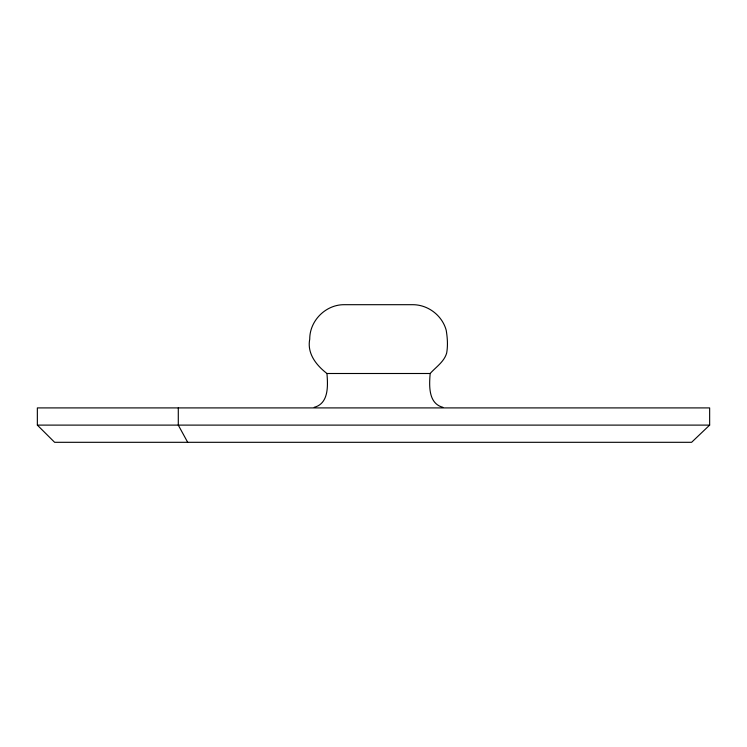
<?xml version="1.0" encoding="UTF-8"?>
<svg xmlns="http://www.w3.org/2000/svg" width="747" height="747" viewBox="0 0 747 747"><rect width="100%" height="100%" fill="white"/><g stroke="black" fill="none" stroke-linecap="round" stroke-linejoin="round"><path stroke-width="1.12" d="M37.35 425.108L37.35 407.909L709.65 407.909L709.65 425.108L691.601 442.308L54.624 442.308L37.35 425.108L709.65 425.108M430.16 373.5C435.94 367.01 444.129 361.856 446.659 353.088C448.004 345.506 447.453 337.747 446.192 330.193C442.177 315.523 428.171 304.776 412.96 304.692L344.152 304.692C325.739 304.58 309.632 320.678 309.744 339.091C306.896 353.499 316.242 365.18 326.953 373.5L430.16 373.5C429.217 385.359 428.087 403.464 442.915 407.32M314.198 407.32C329.025 403.464 327.896 385.359 326.953 373.5M187.684 442.308L178.29 425.108L178.29 407.909"/></g></svg>
